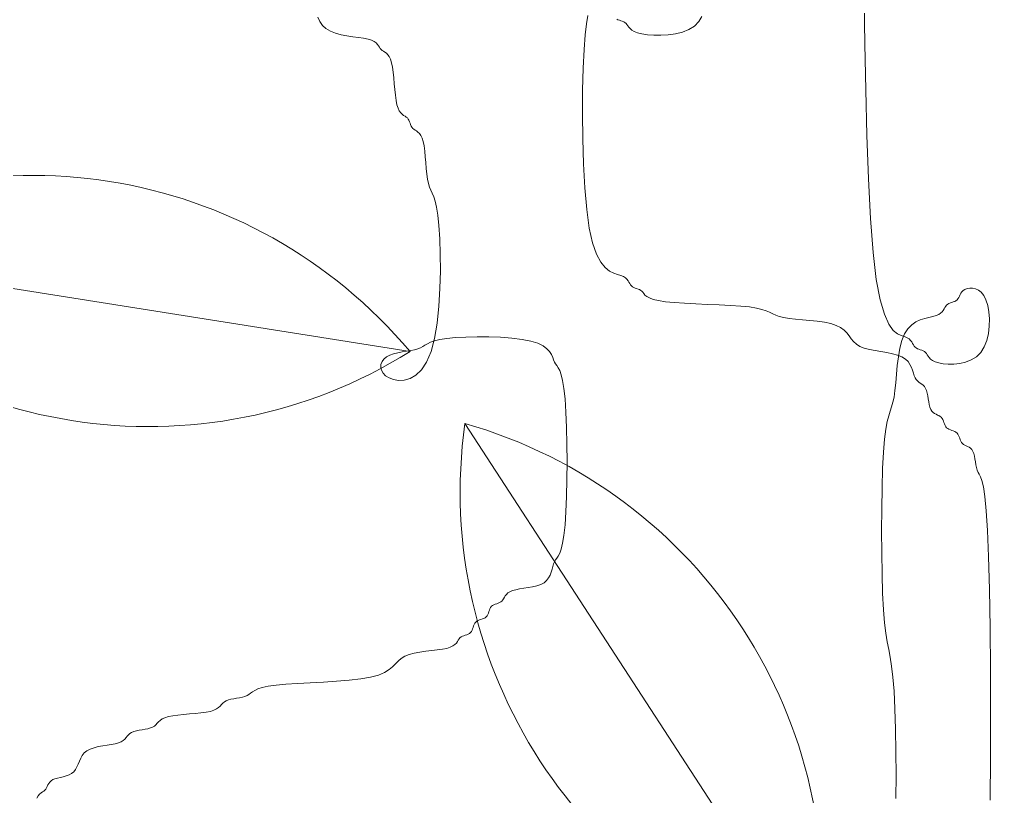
# Model space of a CAD drawing. Header units: millimetres. Extents: x 42 to 552, y 43 to 535.
# Drawn here: x 285.0393 to 285.1387, y 504.6078 to 504.6874 of the extents above; entities that cross this region are included whole.
import ezdxf

# ---------------------------------------------------------------- set-up
doc = ezdxf.new("R2010")
doc.units = ezdxf.units.MM
doc.header["$LTSCALE"] = 0.75
doc.header["$MEASUREMENT"] = 0
doc.layers.add('Gramado', color=9, linetype='Continuous', lineweight=0)

# ---------------------------------------------------------------- blocks, each defined once
blk = doc.blocks.new('arbusto8vista')
for p, q in [((-0.5300115191421355, 0.5233736915273255), (-0.5302994729433976, 0.5217091772967422)), ((-0.507308403812857, 0.5221461170733761), (-0.5066925874836841, 0.5231962856645964)), ((-0.5302994729433976, 0.5217091772967422), (-0.5305622045138705, 0.5194271656120435)), ((-0.5241056040182173, 0.5226817290056971), (-0.523842891574958, 0.522541011167462)), ((-0.523842891574958, 0.522541011167462), (-0.5235549587371509, 0.5224254958503991)), ((-0.5235549587371509, 0.5224254958503991), (-0.5232544157020413, 0.5223225811839001)), ((-0.5232544157020413, 0.5223225811839001), (-0.5229538726669318, 0.522219665297385)), ((-0.5229538726669318, 0.522219665297385), (-0.5226659398291247, 0.5221041463202596)), ((-0.5226659398291247, 0.5221041463202596), (-0.522403227385837, 0.5219634223819298)), ((-0.522403227385837, 0.5219634223819298), (-0.5221783455343996, 0.5217848916118157)), ((-0.5221783455343996, 0.5217848916118157), (-0.5219954975208907, 0.5215601528136631)), ((-0.5219954975208907, 0.5215601528136631), (-0.5218252587865209, 0.5212976074887337)), ((-0.5218252587865209, 0.5212976074887337), (-0.5216297978213902, 0.5210098578126008)), ((-0.5093134836326669, 0.520538308972931), (-0.5081890416296915, 0.5212471727593027)), ((-0.5081890416296915, 0.5212471727593027), (-0.507308403812857, 0.5221461170733761)), ((-0.2176822973605681, 0.5230345438158963), (-0.2172798134814968, 0.5221713087160538)), ((-0.2172798134814968, 0.5221713087160538), (-0.2167386155961708, 0.5213836854497629)), ((-0.2167386155961708, 0.5213836854497629), (-0.2160271772932845, 0.5207094799338279)), ((-0.5305622045138705, 0.5194271656120435), (-0.5307871027382305, 0.5164079373301007)), ((-0.5216297978213902, 0.5210098578126008), (-0.5213712831155419, 0.5207095059608804)), ((-0.5213712831155419, 0.5207095059608804), (-0.5210118831590762, 0.5204091541091458)), ((-0.5210118831590762, 0.5204091541091458), (-0.5205137664420079, 0.5201214044330271)), ((-0.5205137664420079, 0.5201214044330271), (-0.519839101454437, 0.5198588591080835)), ((-0.519839101454437, 0.5198588591080835), (-0.5189500566864069, 0.519634120309945)), ((-0.5189500566864069, 0.519634120309945), (-0.517825614683403, 0.5194608403446495)), ((-0.517825614683403, 0.5194608403446495), (-0.5165120142126227, 0.5193568720401345)), ((-0.5165120142126227, 0.5193568720401345), (-0.5150723080966202, 0.5193411183548022)), ((-0.5150723080966202, 0.5193411183548022), (-0.513569549158035, 0.5194324822470122)), ((-0.513569549158035, 0.5194324822470122), (-0.5120667902194498, 0.5196498666751808)), ((-0.5120667902194498, 0.5196498666751808), (-0.5106270841034757, 0.5200121745976958)), ((-0.5106270841034757, 0.5200121745976958), (-0.5093134836326669, 0.520538308972931)), ((-0.2160271772932845, 0.5207094799338279), (-0.2151276335146406, 0.5201759964245269)), ((-0.2151276335146406, 0.5201759964245269), (-0.2140767646143331, 0.5197685325361476)), ((-0.2140767646143331, 0.5197685325361476), (-0.2129250122996211, 0.5194618842225225)), ((-0.2129250122996211, 0.5194618842225225), (-0.2117228182776785, 0.5192308474374698)), ((-0.2117228182776785, 0.5192308474374698), (-0.2105206242557358, 0.5190502181347654)), ((-0.2105206242557358, 0.5190502181347654), (-0.2093688719409954, 0.5188947922682559)), ((-0.2093688719409954, 0.5188947922682559), (-0.2083180030406879, 0.5187393657917312)), ((-0.2083180030406879, 0.5187393657917312), (-0.2074184592620441, 0.5185587346590097)), ((-0.2074184592620441, 0.5185587346590097), (-0.2067070209591577, 0.5183339958608713)), ((-0.2067070209591577, 0.5183339958608713), (-0.2061658230738317, 0.5180714505359276)), ((-0.2061658230738317, 0.5180714505359276), (-0.2057633391947604, 0.517783700859809)), ((-0.2057633391947604, 0.517783700859809), (-0.2054680429106668, 0.5174833490080744)), ((-0.2054680429106668, 0.5174833490080744), (-0.2052484078102168, 0.517182997156354)), ((-0.2052484078102168, 0.517182997156354), (-0.2050729074821334, 0.5168952474802211)), ((-0.5307871027382305, 0.5164079373301007), (-0.5309615566540344, 0.5125874321541062)), ((-0.2050729074821334, 0.5168952474802211), (-0.2049100155151109, 0.5166327021552917)), ((-0.2049100155151109, 0.5166327021552917), (-0.2047282054978439, 0.516407963357139)), ((-0.2047282054978439, 0.516407963357139), (-0.2045033072735123, 0.5162262820431209)), ((-0.2045033072735123, 0.5162262820431209), (-0.204240575703011, 0.5160635042975059)), ((-0.204240575703011, 0.5160635042975059), (-0.2039526219017489, 0.5158881249862901)), ((-0.2039526219017489, 0.5158881249862901), (-0.2036520569851064, 0.5156686389755123)), ((-0.2036520569851064, 0.5156686389755123), (-0.2033514920684638, 0.5153735411311544)), ((-0.2033514920684638, 0.5153735411311544), (-0.2030635382672017, 0.5149713263192552)), ((-0.2030635382672017, 0.5149713263192552), (-0.2028008066967004, 0.5144304894058251)), ((-0.2028008066967004, 0.5144304894058251), (-0.2025759084723688, 0.5137195252568603)), ((-0.2025759084723688, 0.5137195252568603), (-0.2023972510809529, 0.5128205809427726)), ((-0.5309615566540344, 0.5125874321541062), (-0.5310729559110712, 0.5081242251728213)), ((-0.2023972510809529, 0.5128205809427726), (-0.2022564274947172, 0.5117704123515523)), ((-0.2022564274947172, 0.5117704123515523), (-0.2021408270573772, 0.5106194275755769)), ((-0.2021408270573772, 0.5106194275755769), (-0.2020378391125632, 0.5094180347072239)), ((-0.2020378391125632, 0.5094180347072239), (-0.2019348530039906, 0.5082166418388709)), ((-0.5310729559110712, 0.5081242251728213), (-0.5311086903119815, 0.5032325503213144)), ((-0.2019348530039906, 0.5082166418388709), (-0.2018192580752611, 0.5070656570628955)), ((-0.2018192580752611, 0.5070656570628955), (-0.2016784436701187, 0.5060154884716752)), ((-0.2016784436701187, 0.5060154884716752), (-0.2014997991321934, 0.5051165441575876)), ((-0.2014997991321934, 0.5051165441575876), (-0.201274917280756, 0.5044055800086227)), ((-0.201274917280756, 0.5044055800086227), (-0.2010122048374683, 0.5038647430951926)), ((-0.2010122048374683, 0.5038647430951926), (-0.2007242719996611, 0.5034625282832934)), ((-0.2007242719996611, 0.5034625282832934), (-0.2004237289645516, 0.5031674304389355)), ((-0.5311086903119815, 0.5032325503213144), (-0.5310561496595483, 0.498126641534725)), ((-0.2004237289645516, 0.5031674304389355), (-0.2001231859294705, 0.5029479444281577)), ((-0.2001231859294705, 0.5029479444281577), (-0.199835253091635, 0.5027725651169419)), ((-0.199835253091635, 0.5027725651169419), (-0.1995725406483757, 0.5026097873713269)), ((-0.1995725406483757, 0.5026097873713269), (-0.1993476587969383, 0.5024281060573088)), ((-0.1993476587969383, 0.5024281060573088), (-0.1991690143354958, 0.5022033672591562)), ((-0.1991690143354958, 0.5022033672591562), (-0.1990282004659036, 0.5019408219342267)), ((-0.1990282004659036, 0.5019408219342267), (-0.1989126069908878, 0.5016530722580939)), ((-0.1989126069908878, 0.5016530722580939), (-0.1988096237131174, 0.5013527204063735)), ((-0.1988096237131174, 0.5013527204063735), (-0.198706640435347, 0.5010523685546389)), ((-0.198706640435347, 0.5010523685546389), (-0.1985910469603027, 0.5007646188785202)), ((-0.1985910469603027, 0.5007646188785202), (-0.1984502330907105, 0.5005020735535766)), ((-0.1984502330907105, 0.5005020735535766), (-0.1982715886292965, 0.5002773347554381)), ((-0.1982715886292965, 0.5002773347554381), (-0.1980467067778591, 0.5000956534922523)), ((-0.1980467067778591, 0.5000956534922523), (-0.1977839943345998, 0.4999328761024628)), ((-0.1977839943345998, 0.4999328761024628), (-0.1974960614967642, 0.499757497757102)), ((-0.1974960614967642, 0.499757497757102), (-0.1971955184616832, 0.4995380136271876)), ((-0.1971955184616832, 0.4995380136271876), (-0.1968949754265736, 0.4992429188837093)), ((-0.5310561496595483, 0.498126641534725), (-0.5309027237564692, 0.4930207327481213)), ((-0.1968949754265736, 0.4992429188837093), (-0.1966070425887665, 0.4988407086977134)), ((-0.1966070425887665, 0.4988407086977134), (-0.1963443301454788, 0.4982998782402035)), ((-0.1963443301454788, 0.4982998782402035), (-0.1961194482940414, 0.4975889226821977)), ((-0.1961194482940414, 0.4975889226821977), (-0.1959408037561161, 0.4966899892466188)), ((-0.1959408037561161, 0.4966899892466188), (-0.1957999893509736, 0.49563983336391)), ((-0.1957999893509736, 0.49563983336391), (-0.1956843944222442, 0.4944888625164765)), ((-0.1956843944222442, 0.4944888625164765), (-0.1955814083136715, 0.4932874841866663)), ((-0.5309027237564692, 0.4930207327481213), (-0.5306358024054703, 0.4881290578966286)), ((-0.1955814083136715, 0.4932874841866663), (-0.1954784203688575, 0.4920861058568562)), ((-0.1954784203688575, 0.4920861058568562), (-0.1953628199315176, 0.4909351350094227)), ((-0.1953628199315176, 0.4909351350094227), (-0.1952219963452819, 0.4898849791267281)), ((-0.1952219963452819, 0.4898849791267281), (-0.1950433389538659, 0.488986045691135)), ((-0.5306358024054703, 0.4881290578966286), (-0.5302427754092776, 0.4836658509153295)), ((-0.1950433389538659, 0.488986045691135), (-0.1948184407295059, 0.488263538291335)), ((-0.1948184407295059, 0.488263538291335), (-0.1945557091590331, 0.4876418449412654)), ((-0.1945557091590331, 0.4876418449412654), (-0.194267755357771, 0.4870201497611646)), ((-0.194267755357771, 0.4870201497611646), (-0.1939671904411284, 0.486297636871285)), ((-0.1939671904411284, 0.486297636871285), (-0.1936666255244859, 0.4853734903918649)), ((-0.1936666255244859, 0.4853734903918649), (-0.1933786717232238, 0.484146894443171)), ((-0.5302427754092776, 0.4836658509153295), (-0.5297110325705887, 0.4798453457393492)), ((-0.1933786717232238, 0.484146894443171), (-0.1931159401527225, 0.4825170331454416)), ((-0.1931159401527225, 0.4825170331454416), (-0.1928910419283625, 0.4803830906189148)), ((-0.5297110325705887, 0.4798453457393492), (-0.5290363706433823, 0.4768271676386888)), ((-0.1928910419283625, 0.4803830906189148), (-0.1927176389388308, 0.4776862576766661)), ((-0.1927176389388308, 0.4776862576766661), (-0.1926135961657849, 0.4745357519030051)), ((-0.5290363706433823, 0.4768271676386888), (-0.528248214186334, 0.4745525072230947)), ((-0.528248214186334, 0.4745525072230947), (-0.5273843947094292, 0.4729079464372177)), ((-0.1988096237131174, 0.4545740692399534), (-0.3297209789950557, 0.4753225673448611)), ((-0.1926135961657849, 0.4745357519030051), (-0.1925978293642174, 0.4710827975750789)), ((-0.5273843947094292, 0.4729079464372177), (-0.5264827437225961, 0.4717800672256942)), ((-0.5264827437225961, 0.4717800672256942), (-0.5255810927357629, 0.4710554515331751)), ((-0.5255810927357629, 0.4710554515331751), (-0.5247172732588581, 0.4706206813043252)), ((-0.5247172732588581, 0.4706206813043252), (-0.5239291168018099, 0.4703623384837812)), ((-0.5239291168018099, 0.4703623384837812), (-0.5232544548746034, 0.4701670050161937)), ((-0.5232544548746034, 0.4701670050161937), (-0.5227206101833701, 0.4699422662180552)), ((-0.5227206101833701, 0.4699422662180552), (-0.5223128702192241, 0.4696797208931116)), ((-0.5223128702192241, 0.4696797208931116), (-0.522006013669511, 0.4693919712169929)), ((-0.1925978293642174, 0.4710827975750789), (-0.1926892542890926, 0.4674786189700058)), ((-0.522006013669511, 0.4693919712169929), (-0.5217748192215481, 0.4690916193652583)), ((-0.5217748192215481, 0.4690916193652583), (-0.5215940655627094, 0.4687912675135379)), ((-0.5215940655627094, 0.4687912675135379), (-0.521438531380312, 0.4685035178374051)), ((-0.521438531380312, 0.4685035178374051), (-0.5212829953617018, 0.4682409725124757)), ((-0.5212829953617018, 0.4682409725124757), (-0.5211022361942241, 0.468016233714323)), ((-0.5211022361942241, 0.468016233714323), (-0.5208773379698926, 0.4678377029442089)), ((-0.5208773379698926, 0.4678377029442089), (-0.5206146063993913, 0.4676969790058791)), ((-0.5206146063993913, 0.4676969790058791), (-0.5203266525981292, 0.4675814600287538)), ((-0.5203266525981292, 0.4675814600287538), (-0.5200260876814866, 0.4674785441422387)), ((-0.5200260876814866, 0.4674785441422387), (-0.5197255227648441, 0.4673756294757396)), ((-0.1926892542890926, 0.4674786189700058), (-0.1929067866953744, 0.4638744403649468)), ((-0.5197255227648441, 0.4673756294757396), (-0.519437568963582, 0.4672601141586767)), ((-0.519437568963582, 0.4672601141586767), (-0.5191748373930807, 0.4671193963204416)), ((-0.5191748373930807, 0.4671193963204416), (-0.5189499391687491, 0.4669408740904402)), ((-0.5189499391687491, 0.4669408740904402), (-0.5187639255993872, 0.4667161461707963)), ((-0.5187639255993872, 0.4667161461707963), (-0.5185716087675871, 0.4664536135543784)), ((-0.5185716087675871, 0.4664536135543784), (-0.5183162409494173, 0.4661658778067874)), ((-0.5183162409494173, 0.4661658778067874), (-0.5179410744208894, 0.4658655404936098)), ((-0.5179410744208894, 0.4658655404936098), (-0.517389361458072, 0.4655652031804323)), ((-0.517389361458072, 0.4655652031804323), (-0.5166043543369767, 0.4652774674328413)), ((-0.5166043543369767, 0.4652774674328413), (-0.515529305333672, 0.4650149348164234)), ((-0.515529305333672, 0.4650149348164234), (-0.514107466724198, 0.4647902068967795)), ((-0.514107466724198, 0.4647902068967795), (-0.5123083627939593, 0.464611684666778)), ((-0.5123083627939593, 0.464611684666778), (-0.5102066058661308, 0.4644709668285429)), ((-0.5102066058661308, 0.4644709668285429), (-0.5079030802732518, 0.4643554515114658)), ((-0.5079030802732518, 0.4643554515114658), (-0.505498670347805, 0.464252536844981)), ((-0.505498670347805, 0.464252536844981), (-0.5030942604223867, 0.4641496209584659)), ((-0.5030942604223867, 0.4641496209584659), (-0.5007907348294793, 0.4640341019813405)), ((-0.5007907348294793, 0.4640341019813405), (-0.4986889779016792, 0.4638933780430108)), ((-0.4986889779016792, 0.4638933780430108), (-0.4968898739714405, 0.4637148472728967)), ((-0.4968898739714405, 0.4637148472728967), (-0.4954638318863545, 0.463490108474744)), ((-0.4954638318863545, 0.463490108474744), (-0.4943593585538508, 0.4632275631498146)), ((-0.1929067866953744, 0.4638744403649468), (-0.1932693423380272, 0.4604214860370206)), ((-0.4943593585538508, 0.4632275631498146), (-0.4934944853963259, 0.4629398134736817)), ((-0.4934944853963259, 0.4629398134736817), (-0.4927872438362613, 0.4626394616219613)), ((-0.4927872438362613, 0.4626394616219613), (-0.4921556652960817, 0.4623391097702267)), ((-0.4921556652960817, 0.4623391097702267), (-0.4915177811981835, 0.4620513600941081)), ((-0.4915177811981835, 0.4620513600941081), (-0.4907916229650482, 0.4617888147691644)), ((-0.4907916229650482, 0.4617888147691644), (-0.4898952220190722, 0.461564075971026)), ((-0.4898952220190722, 0.461564075971026), (-0.4887707800160968, 0.4613844949687689)), ((-0.4887707800160968, 0.4613844949687689), (-0.487457179545288, 0.461236419405509)), ((-0.487457179545288, 0.461236419405509), (-0.4860174734293139, 0.4611009460178366)), ((-0.4860174734293139, 0.4611009460178366), (-0.4845147144907287, 0.4609591715423704)), ((-0.4845147144907287, 0.4609591715423704), (-0.4830119555521151, 0.460792192715715)), ((-0.4830119555521151, 0.460792192715715), (-0.481572249436141, 0.4605811062744749)), ((-0.481572249436141, 0.4605811062744749), (-0.4802586489653322, 0.4603070089552403)), ((-0.4802586489653322, 0.4603070089552403), (-0.4791342069623568, 0.4599509974946301)), ((-0.4791342069623568, 0.4599509974946301), (-0.4782420094919928, 0.459501519898339)), ((-0.4782420094919928, 0.459501519898339), (-0.4775452755880565, 0.4589764292484659)), ((-0.1932693423380272, 0.4604214860370206), (-0.1937958369720434, 0.4572709802633597)), ((-0.4775452755880565, 0.4589764292484659), (-0.4769872575265879, 0.4584009298962144)), ((-0.4769872575265879, 0.4584009298962144), (-0.4765112075836271, 0.4578002261927594)), ((-0.4765112075836271, 0.4578002261927594), (-0.4760603780352426, 0.4571995224893044)), ((-0.1894778555463574, 0.4574379136951734), (-0.1873760794913153, 0.4575565845378833)), ((-0.1873760794913153, 0.4575565845378833), (-0.1850725329349814, 0.4576122451126281)), ((-0.1850725329349814, 0.4576122451126281), (-0.1826681011280016, 0.4575985946365932)), ((-0.1826681011280016, 0.4575985946365932), (-0.1802636693210218, 0.4575093323269925)), ((-0.1802636693210218, 0.4575093323269925), (-0.1779601227646879, 0.4573381574010398)), ((-0.4760603780352426, 0.4571995224893044), (-0.4755780211574461, 0.4566240231370529)), ((-0.4755780211574461, 0.4566240231370529), (-0.4750073892262776, 0.4560989324871798)), ((-0.4750073892262776, 0.4560989324871798), (-0.4742917345177773, 0.4556494548908887)), ((-0.4742917345177773, 0.4556494548908887), (-0.4733921743662393, 0.4552923932998141)), ((-0.196654356765066, 0.4553365008635666), (-0.1961951235553556, 0.455599046188496)), ((-0.1961951235553556, 0.455599046188496), (-0.1957484996248127, 0.4558867958646289)), ((-0.1957484996248127, 0.4558867958646289), (-0.1952451265931359, 0.4561871477163493)), ((-0.1952451265931359, 0.4561871477163493), (-0.1946156460800808, 0.4564874995680839)), ((-0.1946156460800808, 0.4564874995680839), (-0.1937906997052892, 0.4567752492442025)), ((-0.1937958369720434, 0.4572709802633597), (-0.1945051863523872, 0.4545741473211109)), ((-0.1937906997052892, 0.4567752492442025), (-0.1927009290885451, 0.4570377945691462)), ((-0.1927009290885451, 0.4570377945691462), (-0.1912769758494903, 0.4572625333672846)), ((-0.1912769758494903, 0.4572625333672846), (-0.1894778555463574, 0.4574379136951734)), ((-0.1779601227646879, 0.4573381574010398), (-0.1758583467096457, 0.4570787690759204)), ((-0.1758583467096457, 0.4570787690759204), (-0.1740592264065128, 0.4567248665688766)), ((-0.1740592264065128, 0.4567248665688766), (-0.1726373749435481, 0.45627539985108)), ((-0.1726373749435481, 0.45627539985108), (-0.1715623167591502, 0.4557503219097327)), ((-0.1715623167591502, 0.4557503219097327), (-0.1707773041294445, 0.4551748364860089)), ((-0.4733921743662393, 0.4552923932998141), (-0.4723412863386898, 0.4550109450673148)), ((-0.4723412863386898, 0.4550109450673148), (-0.4711895130605512, 0.4547799061472233)), ((-0.4711895130605512, 0.4547799061472233), (-0.4699872971570471, 0.4545740724933296)), ((-0.4699872971570471, 0.4545740724933296), (-0.4687850812535714, 0.4543682400594662)), ((-0.4687850812535714, 0.4543682400594662), (-0.4676333079754045, 0.454137204799423)), ((-0.4676333079754045, 0.454137204799423), (-0.466582419947855, 0.4538557626670183)), ((-0.466582419947855, 0.4538557626670183), (-0.465682859796317, 0.4534987096160705)), ((-0.2036521353302305, 0.4534987096160705), (-0.2029774734029957, 0.4538547124857217)), ((-0.2029774734029957, 0.4538547124857217), (-0.2021893169459759, 0.4541288033490218)), ((-0.2021893169459759, 0.4541288033490218), (-0.201325497469071, 0.454339885164373)), ((-0.201325497469071, 0.454339885164373), (-0.2004238464822379, 0.4545068608901488)), ((-0.2004238464822379, 0.4545068608901488), (-0.1995221954953763, 0.4546486334847515)), ((-0.1995221954953763, 0.4546486334847515), (-0.1986583760184715, 0.4547841059065689)), ((-0.1986583760184715, 0.4547841059065689), (-0.1978702195614517, 0.4549321811140032)), ((-0.1978702195614517, 0.4549321811140032), (-0.1971955576342452, 0.4551117620654281)), ((-0.1971955576342452, 0.4551117620654281), (-0.196654356765066, 0.4553365008635666)), ((-0.1945051863523872, 0.4545741473211109), (-0.1954047465039253, 0.4524465057298812)), ((-0.1707773041294445, 0.4551748364860089), (-0.1702255893303857, 0.4545741473211109)), ((-0.1702255893303857, 0.4545741473211109), (-0.1698504246380992, 0.4539734581561987)), ((-0.1698504246380992, 0.4539734581561987), (-0.1695950623285682, 0.4533979727324891)), ((-0.465682859796317, 0.4534987096160705), (-0.4649714086399399, 0.453049242898274)), ((-0.4649714086399399, 0.453049242898274), (-0.4644302015735207, 0.4525241649569267)), ((-0.4644302015735207, 0.4525241649569267), (-0.4640277121858389, 0.4519486795332028)), ((-0.4640277121858389, 0.4519486795332028), (-0.4637324140655039, 0.4513479903683049)), ((-0.2047954843661728, 0.4513479903683049), (-0.2047587056187297, 0.4519486795332028)), ((-0.2047587056187297, 0.4519486795332028), (-0.2045516841584742, 0.4525241649569267)), ((-0.2045516841584742, 0.4525241649569267), (-0.2041807255430683, 0.453049242898274)), ((-0.2041807255430683, 0.453049242898274), (-0.2036521353302305, 0.4534987096160705)), ((-0.1954047465039253, 0.4524465057298812), (-0.1964556345314463, 0.4508607509792171)), ((-0.1695950623285682, 0.4533979727324891), (-0.1694027546778329, 0.4528728947911276)), ((-0.1694027546778329, 0.4528728947911276), (-0.1692167539619618, 0.4524234280733452)), ((-0.1692167539619618, 0.4524234280733452), (-0.1689918721105244, 0.4520558733618856)), ((-0.1689918721105244, 0.4520558733618856), (-0.1687291596672651, 0.4517009196060258)), ((-0.1687291596672651, 0.4517009196060258), (-0.1684412268294295, 0.4512703527965698)), ((-0.4637324140655039, 0.4513479903683049), (-0.4635127808012669, 0.4507473012033927)), ((-0.4635127808012669, 0.4507473012033927), (-0.4633372859818223, 0.450171815779683)), ((-0.4633372859818223, 0.450171815779683), (-0.4631744031958931, 0.4496467378383358)), ((-0.4631744031958931, 0.4496467378383358), (-0.4629926060321168, 0.4491972711205392)), ((-0.2046557148431134, 0.4507473012033927), (-0.2047954843661728, 0.4513479903683049)), ((-0.2043330914918329, 0.450171815779683), (-0.2046557148431134, 0.4507473012033927)), ((-0.203821308754641, 0.4496467378383358), (-0.2043330914918329, 0.450171815779683)), ((-0.2031140610738476, 0.4491972711205392), (-0.203821308754641, 0.4496467378383358)), ((-0.1976074078096133, 0.4497538728011534), (-0.1988096237131174, 0.4490628609276968)), ((-0.1964556345314463, 0.4508607509792171), (-0.1976074078096133, 0.4497538728011534)), ((-0.1684412268294295, 0.4512703527965698), (-0.1681406837943484, 0.4506759589243785)), ((-0.1681406837943484, 0.4506759589243785), (-0.1678401407592389, 0.4498295239802985)), ((-0.1678401407592389, 0.4498295239802985), (-0.1675522079214318, 0.4486428339551338)), ((-0.4629926060321168, 0.4491972711205392), (-0.4627677241806794, 0.4488402181204236)), ((-0.4627677241806794, 0.4488402181204236), (-0.4625050117374201, 0.4485587763438588)), ((-0.4625050117374201, 0.4485587763438588), (-0.4622170788995845, 0.4483277420496563)), ((-0.4622170788995845, 0.4483277420496563), (-0.4619165358645034, 0.4481219114966564)), ((-0.4619165358645034, 0.4481219114966564), (-0.4616159928293939, 0.4479160809436422)), ((-0.4616159928293939, 0.4479160809436422), (-0.4613280599915868, 0.447685046649454)), ((-0.4613280599915868, 0.447685046649454), (-0.4610653475482991, 0.4474036048728891)), ((-0.2022145009223095, 0.4488549204552754), (-0.2031140610738476, 0.4491972711205392)), ((-0.20116361289476, 0.4486763950227299), (-0.2022145009223095, 0.4488549204552754)), ((-0.2000118396165931, 0.448724705090882), (-0.20116361289476, 0.4486763950227299)), ((-0.1988096237131174, 0.4490628609276968), (-0.2000118396165931, 0.448724705090882)), ((-0.1675522079214318, 0.4486428339551338), (-0.1672894954781441, 0.4470276748397595)), ((-0.4610653475482991, 0.4474036048728891), (-0.4608404656968617, 0.4470465518727735)), ((-0.4608404656968617, 0.4470465518727735), (-0.4606618212354476, 0.446597085154977)), ((-0.4606618212354476, 0.446597085154977), (-0.4605210073658554, 0.4460720072136297)), ((-0.4605210073658554, 0.4460720072136297), (-0.4604054138908111, 0.4454965217899058)), ((-0.1672894954781441, 0.4470276748397595), (-0.1670646136267067, 0.4448958326250079)), ((-0.4604054138908111, 0.4454965217899058), (-0.4603024306130408, 0.4448958326250079)), ((-0.4603024306130408, 0.4448958326250079), (-0.4601994473352988, 0.4442951434600957)), ((-0.4601994473352988, 0.4442951434600957), (-0.4600838538602545, 0.4437196580363718)), ((-0.4600838538602545, 0.4437196580363718), (-0.4599430399906623, 0.4431945800950245)), ((-0.1670646136267067, 0.4448958326250079), (-0.166888070864843, 0.4421989996827449)), ((-0.4599430399906623, 0.4431945800950245), (-0.4597643955292483, 0.442745113377228)), ((-0.4597643955292483, 0.442745113377228), (-0.4595395136778109, 0.4423891105075768)), ((-0.4595395136778109, 0.4423891105075768), (-0.4592768012345232, 0.4421150196442767)), ((-0.4592768012345232, 0.4421150196442767), (-0.458988868396716, 0.4419039378289256)), ((-0.458988868396716, 0.4419039378289256), (-0.4586883253616065, 0.4417369621031497)), ((-0.4586883253616065, 0.4417369621031497), (-0.4583877823265254, 0.441595189508547)), ((-0.4583877823265254, 0.441595189508547), (-0.4580998494886899, 0.4414597170867296)), ((-0.166888070864843, 0.4421989996827449), (-0.1667619688920752, 0.4390484939090982)), ((-0.482900609239266, 0.3287556658660122), (-0.5551789269381686, 0.4398597967792313)), ((-0.4580998494886899, 0.4414597170867296), (-0.4578371370454306, 0.4413116418793095)), ((-0.4578371370454306, 0.4413116418793095), (-0.4576122551939932, 0.4411320609278846)), ((-0.4576122551939932, 0.4411320609278846), (-0.4574336106560679, 0.4409073221297461)), ((-0.4574336106560679, 0.4409073221297461), (-0.457292796250897, 0.4406447768048025)), ((-0.457292796250897, 0.4406447768048025), (-0.457177201322196, 0.4403570271286696)), ((-0.457177201322196, 0.4403570271286696), (-0.4570742152135949, 0.4400566752769492)), ((-0.4570742152135949, 0.4400566752769492), (-0.4569712272688093, 0.4397563234252289)), ((-0.4569712272688093, 0.4397563234252289), (-0.456855626831441, 0.439468573749096)), ((-0.456855626831441, 0.439468573749096), (-0.4567148032452337, 0.4392060284241666)), ((-0.4567148032452337, 0.4392060284241666), (-0.4565361458537893, 0.4389812896260139)), ((-0.4565361458537893, 0.4389812896260139), (-0.4563112476294577, 0.4388027588050676)), ((-0.4563112476294577, 0.4388027588050676), (-0.4560485160589565, 0.438662034510898)), ((-0.4560485160589565, 0.438662034510898), (-0.4557605622576943, 0.4385465145679177)), ((-0.4557605622576943, 0.4385465145679177), (-0.4554599973410518, 0.4384435968005533)), ((-0.4554599973410518, 0.4384435968005533), (-0.4551594324244093, 0.4383406790331748)), ((-0.4551594324244093, 0.4383406790331748), (-0.4548714786231471, 0.4382251590902086)), ((-0.4548714786231471, 0.4382251590902086), (-0.4546087470526459, 0.4380844347960391)), ((-0.4546087470526459, 0.4380844347960391), (-0.4543838488283143, 0.4379059039750786)), ((-0.4543838488283143, 0.4379059039750786), (-0.4542051914368983, 0.4376811651769401)), ((-0.4542051914368983, 0.4376811651769401), (-0.4540643678506626, 0.4374186198519965)), ((-0.1667619688920752, 0.4390484939090982), (-0.1666863077084031, 0.4355955395811577)), ((-0.4540643678506626, 0.4374186198519965), (-0.4539487674133227, 0.4371308701758778)), ((-0.4539487674133227, 0.4371308701758778), (-0.4538457794685087, 0.4368305183241432)), ((-0.4538457794685087, 0.4368305183241432), (-0.4537427933599361, 0.4365301664724228)), ((-0.4537427933599361, 0.4365301664724228), (-0.4536271984312066, 0.4362424167962899)), ((-0.4536271984312066, 0.4362424167962899), (-0.4534863840260641, 0.4359798714713605)), ((-0.4534863840260641, 0.4359798714713605), (-0.4533077394881388, 0.4357551326732221)), ((-0.4533077394881388, 0.4357551326732221), (-0.4530828576367014, 0.4355755517217972)), ((-0.4530828576367014, 0.4355755517217972), (-0.4528201451934137, 0.4354274765143629)), ((-0.4528201451934137, 0.4354274765143629), (-0.4525322123556066, 0.4352920040925454)), ((-0.4525322123556066, 0.4352920040925454), (-0.4522316693204971, 0.4351502314979427)), ((-0.4522316693204971, 0.4351502314979427), (-0.4519311262853876, 0.4349832557721669)), ((-0.4519311262853876, 0.4349832557721669), (-0.4516431934475804, 0.4347721739568158)), ((-0.4516431934475804, 0.4347721739568158), (-0.4513804810043212, 0.4344980830935157)), ((-0.4513804810043212, 0.4344980830935157), (-0.4511555991528837, 0.4341420802238645)), ((-0.4511555991528837, 0.4341420802238645), (-0.45097695461493, 0.4336926135060679)), ((-0.45097695461493, 0.4336926135060679), (-0.4508361402097876, 0.4331675355647207)), ((-0.1666863077084031, 0.4355955395811577), (-0.1666610873138552, 0.4319913609760988)), ((-0.4508361402097876, 0.4331675355647207), (-0.4507205452810865, 0.4325920501409968)), ((-0.4507205452810865, 0.4325920501409968), (-0.4506175591724855, 0.4319913609760988)), ((-0.4506175591724855, 0.4319913609760988), (-0.4505145712276999, 0.4313906718111866)), ((-0.1666610873138552, 0.4319913609760988), (-0.1666863077084031, 0.4283871823710399)), ((-0.4505145712276999, 0.4313906718111866), (-0.4503989707903315, 0.430815186387477)), ((-0.4503989707903315, 0.430815186387477), (-0.4502581472041243, 0.4302901084461297)), ((-0.4502581472041243, 0.4302901084461297), (-0.4500794898126799, 0.4298406417283331)), ((-0.4500794898126799, 0.4298406417283331), (-0.4498545915883483, 0.4294541840076533)), ((-0.4498545915883483, 0.4294541840076533), (-0.449591860017847, 0.4289669091872099)), ((-0.449591860017847, 0.4289669091872099), (-0.4493039062165849, 0.428177185202486)), ((-0.4493039062165849, 0.428177185202486), (-0.4490033412999423, 0.4268833799889791)), ((-0.1666863077084031, 0.4283871823710399), (-0.1667619688920752, 0.4249342280430994)), ((-0.4490033412999423, 0.4268833799889791), (-0.4487027763832998, 0.4248838614821722)), ((-0.4487027763832998, 0.4248838614821722), (-0.4484148225820377, 0.4219769976175485)), ((-0.1667619688920752, 0.4249342280430994), (-0.166888070864843, 0.4217837222694385)), ((-0.4484148225820377, 0.4219769976175485), (-0.4481520910115364, 0.4179611563306054)), ((-0.166888070864843, 0.4217837222694385), (-0.1670646136267067, 0.4190868893271897)), ((-0.4481520910115364, 0.4179611563306054), (-0.4479271927872048, 0.4126347055568402)), ((-0.1670646136267067, 0.4190868893271897), (-0.1672894954781441, 0.4169550471124381)), ((-0.1672894954781441, 0.4169550471124381), (-0.1675522079214318, 0.4153398879970638)), ((-0.1678401407592389, 0.4141531979718991), (-0.1681406837943484, 0.4133067630278049)), ((-0.1675522079214318, 0.4153398879970638), (-0.1678401407592389, 0.4141531979718991)), ((-0.4479271927872048, 0.4126347055568402), (-0.4477506371718221, 0.4058926286404585)), ((-0.1689918721105244, 0.4119268485902978), (-0.1692167539619618, 0.4115592938788524)), ((-0.1687291596672651, 0.4122818023461718), (-0.1689918721105244, 0.4119268485902978)), ((-0.1684412268294295, 0.4127123691556278), (-0.1687291596672651, 0.4122818023461718)), ((-0.1681406837943484, 0.4133067630278049), (-0.1684412268294295, 0.4127123691556278)), ((-0.1697085557872526, 0.4100092637959989), (-0.1698893076098784, 0.4094085746310867)), ((-0.1695530271134942, 0.4105847492197086), (-0.1697085557872526, 0.4100092637959989)), ((-0.1693975002759487, 0.4111098271610558), (-0.1695530271134942, 0.4105847492197086)), ((-0.1692167539619618, 0.4115592938788524), (-0.1693975002759487, 0.4111098271610558)), ((-0.1704273659524063, 0.4082324000424649), (-0.1708351150976171, 0.4077073221011176)), ((-0.1701205038940259, 0.4088078854661887), (-0.1704273659524063, 0.4082324000424649)), ((-0.1698893076098784, 0.4094085746310867), (-0.1701205038940259, 0.4088078854661887)), ((-0.4477506371718221, 0.4058926286404585), (-0.4476245260179894, 0.398016370560569)), ((-0.1771510287284457, 0.4058243838853883), (-0.1778257070285747, 0.4056448029339776)), ((-0.1763628531441839, 0.4059724590928226), (-0.1771510287284457, 0.4058243838853883)), ((-0.1754990127038525, 0.4061079315146401), (-0.1763628531441839, 0.4059724590928226)), ((-0.1745973398354579, 0.4062497041092428), (-0.1754990127038525, 0.4061079315146401)), ((-0.1736956669670633, 0.4064166798350186), (-0.1745973398354579, 0.4062497041092428)), ((-0.1728318265267319, 0.4066277616503697), (-0.1736956669670633, 0.4064166798350186)), ((-0.1720436509424701, 0.4069018525136698), (-0.1728318265267319, 0.4066277616503697)), ((-0.1713689726423411, 0.407257855383321), (-0.1720436509424701, 0.4069018525136698)), ((-0.1708351150976171, 0.4077073221011176), (-0.1713689726423411, 0.407257855383321)), ((-0.1796416525574216, 0.403981315755189), (-0.1797971793949671, 0.4037187704302454)), ((-0.1794861238836631, 0.4042690654313077), (-0.1796416525574216, 0.403981315755189)), ((-0.1793053720610374, 0.4045694172830423), (-0.1794861238836631, 0.4042690654313077)), ((-0.1790741757768615, 0.4048697691347627), (-0.1793053720610374, 0.4045694172830423)), ((-0.1787673137185095, 0.4051575188108956), (-0.1790741757768615, 0.4048697691347627)), ((-0.1783595645732987, 0.405420064135825), (-0.1787673137185095, 0.4051575188108956)), ((-0.1778257070285747, 0.4056448029339776), (-0.1783595645732987, 0.405420064135825)), ((-0.1824495243752153, 0.4019313618580895), (-0.1825651178502596, 0.4016436121819567)), ((-0.1823087105056231, 0.4021939071830332), (-0.1824495243752153, 0.4019313618580895)), ((-0.1821300660441807, 0.4024186459811716), (-0.1823087105056231, 0.4021939071830332)), ((-0.1819051841927433, 0.4025971768021321), (-0.1821300660441807, 0.4024186459811716)), ((-0.181642471749484, 0.4027379010962875), (-0.1819051841927433, 0.4025971768021321)), ((-0.1813545389116769, 0.4028534210392678), (-0.181642471749484, 0.4027379010962875)), ((-0.1810539958765673, 0.4029563388066322), (-0.1813545389116769, 0.4028534210392678)), ((-0.1807534528414578, 0.4030592565740108), (-0.1810539958765673, 0.4029563388066322)), ((-0.1804655200036507, 0.4031747765169769), (-0.1807534528414578, 0.4030592565740108)), ((-0.180202807560363, 0.4033155008111464), (-0.1804655200036507, 0.4031747765169769)), ((-0.179977925708954, 0.403494031632107), (-0.180202807560363, 0.4033155008111464)), ((-0.1797971793949671, 0.4037187704302454), (-0.179977925708954, 0.403494031632107)), ((-0.1839816633443547, 0.3998330996212047), (-0.1842822063794358, 0.3997301818538403)), ((-0.1836937305065192, 0.399948619564185), (-0.1839816633443547, 0.3998330996212047)), ((-0.1834310180632599, 0.4000893438583404), (-0.1836937305065192, 0.399948619564185)), ((-0.1832061362118225, 0.4002678746793009), (-0.1834310180632599, 0.4000893438583404)), ((-0.1830274917504084, 0.4004926134774536), (-0.1832061362118225, 0.4002678746793009)), ((-0.1828866778808163, 0.400755158802383), (-0.1830274917504084, 0.4004926134774536)), ((-0.1827710844057719, 0.4010429084785159), (-0.1828866778808163, 0.400755158802383)), ((-0.1826681011280016, 0.4013432603302363), (-0.1827710844057719, 0.4010429084785159)), ((-0.1825651178502596, 0.4016436121819567), (-0.1826681011280016, 0.4013432603302363)), ((-0.4476245260179894, 0.398016370560569), (-0.4475488593256784, 0.3893839917050173)), ((-0.1858963165274474, 0.3981171033774302), (-0.1859993044722614, 0.3978167515257098)), ((-0.1857933304188748, 0.3984174552291648), (-0.1858963165274474, 0.3981171033774302)), ((-0.1856777354901737, 0.3987052049052835), (-0.1857933304188748, 0.3984174552291648)), ((-0.1855369210850029, 0.3989677502302271), (-0.1856777354901737, 0.3987052049052835)), ((-0.1853582765470776, 0.3991924890283656), (-0.1855369210850029, 0.3989677502302271)), ((-0.1851333946956402, 0.3993710198493261), (-0.1853582765470776, 0.3991924890283656)), ((-0.1848706822523809, 0.3995117441434957), (-0.1851333946956402, 0.3993710198493261)), ((-0.1845827494145453, 0.3996272640864618), (-0.1848706822523809, 0.3995117441434957)), ((-0.1842822063794358, 0.3997301818538403), (-0.1845827494145453, 0.3996272640864618)), ((-0.1885866829127565, 0.395966358102612), (-0.1887684929299951, 0.3957416301829682)), ((-0.1883617846883965, 0.3961448803326135), (-0.1885866829127565, 0.395966358102612)), ((-0.1880990531179236, 0.3962855981708486), (-0.1883617846883965, 0.3961448803326135)), ((-0.1878110993166615, 0.3964011134879257), (-0.1880990531179236, 0.3962855981708486)), ((-0.187510534400019, 0.3965040281544105), (-0.1878110993166615, 0.3964011134879257)), ((-0.187209969483348, 0.3966069440409257), (-0.187510534400019, 0.3965040281544105)), ((-0.1869220156820859, 0.396722463018051), (-0.187209969483348, 0.3966069440409257)), ((-0.186659284111613, 0.3968631869563808), (-0.1869220156820859, 0.396722463018051)), ((-0.186434385887253, 0.3970417177265091), (-0.186659284111613, 0.3968631869563808)), ((-0.186255728495837, 0.3972664565246475), (-0.186434385887253, 0.3970417177265091)), ((-0.1861149049096014, 0.397529001849577), (-0.186255728495837, 0.3972664565246475)), ((-0.1859993044722614, 0.3978167515257098), (-0.1861149049096014, 0.397529001849577)), ((-0.1905654983740419, 0.3940404188285953), (-0.1912769366769282, 0.3938156909089514)), ((-0.1900243004887159, 0.3943029514450132), (-0.1905654983740419, 0.3940404188285953)), ((-0.1896218166096446, 0.3945906871926042), (-0.1900243004887159, 0.3943029514450132)), ((-0.189326520325551, 0.3948910245057817), (-0.1896218166096446, 0.3945906871926042)), ((-0.189106885225101, 0.3951913618189593), (-0.189326520325551, 0.3948910245057817)), ((-0.1889313848970176, 0.3954790975665503), (-0.189106885225101, 0.3951913618189593)), ((-0.1887684929299951, 0.3957416301829682), (-0.1889313848970176, 0.3954790975665503)), ((-0.1998856547081971, 0.3922026384595938), (-0.2006055000387903, 0.3917531608633169)), ((-0.1989861109295248, 0.3925586498693718), (-0.1998856547081971, 0.3922026384595938)), ((-0.1979352420292173, 0.3928327468327666), (-0.1989861109295248, 0.3925586498693718)), ((-0.1967834897145053, 0.393043832308166), (-0.1979352420292173, 0.3928327468327666)), ((-0.1955812956925627, 0.3932108092539721), (-0.1967834897145053, 0.393043832308166)), ((-0.19437910167062, 0.3933525806285587), (-0.1955812956925627, 0.3932108092539721)), ((-0.1932273493558796, 0.3934880493903137), (-0.19437910167062, 0.3933525806285587)), ((-0.1921764804556005, 0.3936361184976533), (-0.1932273493558796, 0.3934880493903137)), ((-0.1912769366769282, 0.3938156909089514), (-0.1921764804556005, 0.3936361184976533)), ((-0.2023741208330989, 0.3900518671577373), (-0.2031065846239244, 0.3894511634542823)), ((-0.2017677645236802, 0.3906525708611781), (-0.2023741208330989, 0.3900518671577373)), ((-0.2012055471180929, 0.3912280702134439), (-0.2017677645236802, 0.3906525708611781)), ((-0.2006055000387903, 0.3917531608633169), (-0.2012055471180929, 0.3912280702134439)), ((-0.4475488593256784, 0.3893839917050173), (-0.4475236370949176, 0.3803735524616343)), ((-0.2068803066605653, 0.3879010958558666), (-0.2089043088151072, 0.3875450844460886)), ((-0.2052777089600966, 0.3883505734521577), (-0.2068803066605653, 0.3879010958558666)), ((-0.2040471244737319, 0.3888756641020308), (-0.2052777089600966, 0.3883505734521577)), ((-0.2031065846239244, 0.3894511634542823), (-0.2040471244737319, 0.3888756641020308)), ((-0.2278506924396879, 0.3860633154868651), (-0.2290665650292283, 0.3858007828704473)), ((-0.2262501964387695, 0.386288043406509), (-0.2278506924396879, 0.3860633154868651)), ((-0.2242261942841992, 0.3864676158178071), (-0.2262501964387695, 0.386288043406509)), ((-0.2218617057858978, 0.3866156849251468), (-0.2242261942841992, 0.3864676158178071)), ((-0.2192702263917283, 0.3867511536869159), (-0.2218617057858978, 0.3866156849251468)), ((-0.2165652515496674, 0.3868929250614883), (-0.2192702263917283, 0.3867511536869159)), ((-0.2138602767075781, 0.3870599020072945), (-0.2165652515496674, 0.3868929250614883)), ((-0.2112687973134371, 0.3872709874826938), (-0.2138602767075781, 0.3870599020072945)), ((-0.2089043088151072, 0.3875450844460886), (-0.2112687973134371, 0.3872709874826938)), ((-0.2326185582992935, 0.3839588539828469), (-0.233144002313054, 0.3838181361446118)), ((-0.2321687782235244, 0.3841373762128484), (-0.2326185582992935, 0.3839588539828469)), ((-0.2318041201162089, 0.3843621041324923), (-0.2321687782235244, 0.3841373762128484)), ((-0.2314709888792663, 0.3846246367489101), (-0.2318041201162089, 0.3843621041324923)), ((-0.2311000261323954, 0.3849123724965011), (-0.2314709888792663, 0.3846246367489101)), ((-0.2306218734952949, 0.3852127098096787), (-0.2311000261323954, 0.3849123724965011)), ((-0.2299671725876635, 0.3855130471228563), (-0.2306218734952949, 0.3852127098096787)), ((-0.2290665650292283, 0.3858007828704473), (-0.2299671725876635, 0.3855130471228563)), ((-0.2376838385919768, 0.3819866309380302), (-0.2380180209847254, 0.3816862790863098)), ((-0.2374000988245371, 0.3822869827897506), (-0.2376838385919768, 0.3819866309380302)), ((-0.2371289697134387, 0.3825747324658835), (-0.2374000988245371, 0.3822869827897506)), ((-0.2368326192896575, 0.3828372777908129), (-0.2371289697134387, 0.3825747324658835)), ((-0.2364732155842546, 0.3830620165889655), (-0.2368326192896575, 0.3828372777908129)), ((-0.2360234355084856, 0.3832405473590796), (-0.2364732155842546, 0.3830620165889655)), ((-0.2354979914947251, 0.3833812712974094), (-0.2360234355084856, 0.3832405473590796)), ((-0.2349221048556274, 0.3834967902745348), (-0.2354979914947251, 0.3833812712974094)), ((-0.2343209969038753, 0.3835997061610499), (-0.2349221048556274, 0.3834967902745348)), ((-0.2337198889521517, 0.3837026208275489), (-0.2343209969038753, 0.3835997061610499)), ((-0.233144002313054, 0.3838181361446118), (-0.2337198889521517, 0.3837026208275489)), ((-0.4475236370949176, 0.3803735524616343), (-0.4475488593256784, 0.3713631132182371)), ((-0.2474108581747316, 0.38001439045712), (-0.2483104183262981, 0.3798358596361595)), ((-0.2463599701472106, 0.3801551147512896), (-0.2474108581747316, 0.38001439045712)), ((-0.2452081968690436, 0.3802706346942557), (-0.2463599701472106, 0.3801551147512896)), ((-0.2440059809655395, 0.3803735524616343), (-0.2452081968690436, 0.3802706346942557)), ((-0.2428037650620638, 0.3804764702289987), (-0.2440059809655395, 0.3803735524616343)), ((-0.2416519917838968, 0.380591990171979), (-0.2428037650620638, 0.3804764702289987)), ((-0.2406011037563758, 0.3807327144661343), (-0.2416519917838968, 0.380591990171979)), ((-0.2397015436048093, 0.3809112452870949), (-0.2406011037563758, 0.3807327144661343)), ((-0.2389890415221601, 0.3811359840852333), (-0.2397015436048093, 0.3809112452870949)), ((-0.2384404779717784, 0.3813985294101769), (-0.2389890415221601, 0.3811359840852333)), ((-0.2380180209847254, 0.3816862790863098), (-0.2384404779717784, 0.3813985294101769)), ((-0.2508829756917521, 0.3781723724573709), (-0.2511793163988898, 0.3779098271324415)), ((-0.2506118535429493, 0.3784601221335038), (-0.2508829756917521, 0.3781723724573709)), ((-0.2503281184425816, 0.3787604739852242), (-0.2506118535429493, 0.3784601221335038)), ((-0.2499939388806638, 0.3790608258369588), (-0.2503281184425816, 0.3787604739852242)), ((-0.2495714833472675, 0.3793485755130774), (-0.2499939388806638, 0.3790608258369588)), ((-0.2490229203324361, 0.3796111208380211), (-0.2495714833472675, 0.3793485755130774)), ((-0.2483104183262981, 0.3798358596361595), (-0.2490229203324361, 0.3796111208380211)), ((-0.2564903125291664, 0.3761224185602856), (-0.2567414685322547, 0.3758346688841527)), ((-0.2562013277704409, 0.376384963885215), (-0.2564903125291664, 0.3761224185602856)), ((-0.255842987844801, 0.3766097026833677), (-0.2562013277704409, 0.376384963885215)), ((-0.2553932241419261, 0.376788233504314), (-0.255842987844801, 0.3766097026833677)), ((-0.2548677992553792, 0.3769289577984836), (-0.2553932241419261, 0.376788233504314)), ((-0.2542919335797365, 0.3770444777414497), (-0.2548677992553792, 0.3769289577984836)), ((-0.2536908475095458, 0.3771473955088283), (-0.2542919335797365, 0.3770444777414497)), ((-0.2530897614393552, 0.3772503132762068), (-0.2536908475095458, 0.3771473955088283)), ((-0.2525138957637125, 0.3773658332191729), (-0.2530897614393552, 0.3772503132762068)), ((-0.2519884708771656, 0.3775065575133425), (-0.2525138957637125, 0.3773658332191729)), ((-0.2515387071742907, 0.3776850883342888), (-0.2519884708771656, 0.3775065575133425)), ((-0.2511793163988898, 0.3779098271324415), (-0.2515387071742907, 0.3776850883342888)), ((-0.2608599359337234, 0.3739958028008346), (-0.2617616088020895, 0.3738540302062177)), ((-0.2599960954933636, 0.374131275222652), (-0.2608599359337234, 0.3739958028008346)), ((-0.2592079199091017, 0.3742793504300721), (-0.2599960954933636, 0.374131275222652)), ((-0.2585332416089727, 0.374458931381497), (-0.2592079199091017, 0.3742793504300721)), ((-0.2579983332144877, 0.3746836701796354), (-0.2585332416089727, 0.374458931381497)), ((-0.2575832281208648, 0.3749462155045791), (-0.2579983332144877, 0.3746836701796354)), ((-0.2572563999167983, 0.3752339651806977), (-0.2575832281208648, 0.3749462155045791)), ((-0.2569863221910396, 0.3755343170324323), (-0.2572563999167983, 0.3752339651806977)), ((-0.2567414685322547, 0.3758346688841527), (-0.2569863221910396, 0.3755343170324323)), ((-0.2655248843897198, 0.3723964122143428), (-0.2659399894833427, 0.3718713342729956)), ((-0.2649899759952064, 0.3728458789321394), (-0.2655248843897198, 0.3723964122143428)), ((-0.2643152976951058, 0.3732018818017906), (-0.2649899759952064, 0.3728458789321394)), ((-0.2635271221108439, 0.3734759726651049), (-0.2643152976951058, 0.3732018818017906)), ((-0.2626632816704841, 0.3736870544804418), (-0.2635271221108439, 0.3734759726651049)), ((-0.2617616088020895, 0.3738540302062177), (-0.2626632816704841, 0.3736870544804418)), ((-0.4475488593256784, 0.3713631132182371), (-0.4476245260179894, 0.3627307343626853)), ((-0.2667817490719528, 0.3700944705194757), (-0.2670329050750411, 0.3695189850957519)), ((-0.2665368954131679, 0.3706951596843737), (-0.2667817490719528, 0.3700944705194757)), ((-0.2662668176873808, 0.3712958488492859), (-0.2665368954131679, 0.3706951596843737)), ((-0.2659399894833427, 0.3718713342729956), (-0.2662668176873808, 0.3712958488492859)), ((-0.2681299934622814, 0.3681884375669568), (-0.2686554183487999, 0.3679143467036567)), ((-0.2676802297594065, 0.3685444404366081), (-0.2681299934622814, 0.3681884375669568)), ((-0.2673218898337666, 0.3689939071544046), (-0.2676802297594065, 0.3685444404366081)), ((-0.2670329050750411, 0.3695189850957519), (-0.2673218898337666, 0.3689939071544046)), ((-0.2728262431638768, 0.3661563541880497), (-0.272993331108637, 0.3658560023363293)), ((-0.2726150209058176, 0.3664441038641826), (-0.2728262431638768, 0.3661563541880497)), ((-0.2723407485794951, 0.366706649189112), (-0.2726150209058176, 0.3664441038641826)), ((-0.2719845104299168, 0.3669313879872647), (-0.2723407485794951, 0.366706649189112)), ((-0.2715347467270419, 0.3671109689386753), (-0.2719845104299168, 0.3669313879872647)), ((-0.271009321840495, 0.3672590441461097), (-0.2715347467270419, 0.3671109689386753)), ((-0.2704334561648523, 0.3673945165679271), (-0.271009321840495, 0.3672590441461097)), ((-0.2698323700946617, 0.3675362891625298), (-0.2704334561648523, 0.3673945165679271)), ((-0.2692312840244426, 0.3677032648883056), (-0.2698323700946617, 0.3675362891625298)), ((-0.2686554183487999, 0.3679143467036567), (-0.2692312840244426, 0.3677032648883056)), ((-0.2743742384500081, 0.3642324247919646), (-0.2746748033666506, 0.3639740839539485)), ((-0.274086284648746, 0.3644277565820175), (-0.2743742384500081, 0.3642324247919646)), ((-0.2738235530782447, 0.3645978852408973), (-0.274086284648746, 0.3644277565820175)), ((-0.2735986548539131, 0.364780616685394), (-0.2738235530782447, 0.3645978852408973)), ((-0.2734189466127077, 0.3650053554835324), (-0.2735986548539131, 0.364780616685394)), ((-0.2732707670780883, 0.365267900808476), (-0.2734189466127077, 0.3650053554835324)), ((-0.2731352004950338, 0.3655556504845947), (-0.2732707670780883, 0.365267900808476)), ((-0.272993331108637, 0.3658560023363293), (-0.2731352004950338, 0.3655556504845947)), ((-0.2749753682832932, 0.3636149281511933), (-0.2752633220845553, 0.3631171514669234)), ((-0.2746748033666506, 0.3639740839539485), (-0.2749753682832932, 0.3636149281511933)), ((-0.4734175046275766, 0.196972366911524), (-0.4732619759538181, 0.1880522523083812)), ((-0.4732619759538181, 0.1880522523083812), (-0.4730812241311924, 0.1787414757518064)), ((-0.4730812241311924, 0.1787414757518064), (-0.4728500278470165, 0.1694306991952459)), ((-0.4728500278470165, 0.1694306991952459), (-0.4725431657886645, 0.1605105845920889)), ((-0.4725431657886645, 0.1605105845920889), (-0.4721354166434537, 0.1523717938957958)), ((-0.4721354166434537, 0.1523717938957958), (-0.4716015590987297, 0.145404989059756)), ((-0.4716015590987297, 0.145404989059756), (-0.4709268807986007, 0.1399021163677645)), ((-0.4709268807986007, 0.1399021163677645), (-0.4701387052143389, 0.1357602594249414)), ((-0.4534001983543021, 0.1373900834612982), (-0.4536114275746854, 0.1371023337851653)), ((-0.4531259163113361, 0.1376526287862276), (-0.4534001983543021, 0.1373900834612982)), ((-0.4527696652317559, 0.1378773675843803), (-0.4531259163113361, 0.1376526287862276)), ((-0.4523198851559869, 0.1380495973683651), (-0.4527696652317559, 0.1378773675843803)), ((-0.4517944411422263, 0.1381462144037755), (-0.4523198851559869, 0.1380495973683651)), ((-0.4512185545031286, 0.1381420146444299), (-0.4517944411422263, 0.1381462144037755)), ((-0.4506174465513766, 0.1380117940441181), (-0.4512185545031286, 0.1381420146444299)), ((-0.450016338599653, 0.1377303485566728), (-0.4506174465513766, 0.1380117940441181)), ((-0.4494404519605553, 0.1372724741358837), (-0.450016338599653, 0.1377303485566728)), ((-0.4489150079467947, 0.1366129667355835), (-0.4494404519605553, 0.1372724741358837)), ((-0.4701387052143389, 0.1357602594249414), (-0.4692748647740075, 0.1327777861667983)), ((-0.4551594324244093, 0.1352918225969404), (-0.4554599973410518, 0.1351889067104253)), ((-0.4548714786231471, 0.1354073415740658), (-0.4551594324244093, 0.1352918225969404)), ((-0.4546087470526459, 0.1355480655123813), (-0.4548714786231471, 0.1354073415740658)), ((-0.4543838488283143, 0.1357265962825096), (-0.4546087470526459, 0.1355480655123813)), ((-0.4542041405105977, 0.1359513350806481), (-0.4543838488283143, 0.1357265962825096)), ((-0.4540559604403995, 0.1362138804055917), (-0.4542041405105977, 0.1359513350806481)), ((-0.4539203924036883, 0.1365016300817103), (-0.4540559604403995, 0.1362138804055917)), ((-0.4537785201864608, 0.1368019819334449), (-0.4539203924036883, 0.1365016300817103)), ((-0.4536114275746854, 0.1371023337851653), (-0.4537785201864608, 0.1368019819334449)), ((-0.4484652278710257, 0.1357266223095621), (-0.4489150079467947, 0.1366129667355835)), ((-0.4481142312698125, 0.134602939197336), (-0.4484652278710257, 0.1357266223095621)), ((-0.4574399233290762, 0.1332755657486189), (-0.4577467798787893, 0.1329878300010279)), ((-0.4572087288811133, 0.1335759030617965), (-0.4574399233290762, 0.1332755657486189)), ((-0.4570279752222746, 0.133876240374974), (-0.4572087288811133, 0.1335759030617965)), ((-0.4568724410398772, 0.134163976122565), (-0.4570279752222746, 0.133876240374974)), ((-0.4567169050212954, 0.1344265087389687), (-0.4568724410398772, 0.134163976122565)), ((-0.4565361458537893, 0.1346512366586268), (-0.4567169050212954, 0.1344265087389687)), ((-0.4563112476294577, 0.1348297588886282), (-0.4565361458537893, 0.1346512366586268)), ((-0.4560485160589565, 0.1349704767268634), (-0.4563112476294577, 0.1348297588886282)), ((-0.4557605622576943, 0.1350859920439262), (-0.4560485160589565, 0.1349704767268634)), ((-0.4554599973410518, 0.1351889067104253), (-0.4557605622576943, 0.1350859920439262)), ((-0.4478767305756151, 0.1332902252811721), (-0.4481142312698125, 0.134602939197336)), ((-0.4477653364446894, 0.1318514908290638), (-0.4478767305756151, 0.1332902252811721)), ((-0.4692748647740075, 0.1327777861667983), (-0.4683731919056129, 0.130753064528804)), ((-0.4619166533821613, 0.1316268446506257), (-0.4628183043690228, 0.1312036265685634)), ((-0.4610150023953281, 0.1319240409767133), (-0.4619166533821613, 0.1316268446506257)), ((-0.4601511829184233, 0.13213932255141), (-0.4610150023953281, 0.1319240409767133)), ((-0.4593630264614035, 0.1323167963792997), (-0.4601511829184233, 0.13213932255141)), ((-0.4586883645341686, 0.1325005694649519), (-0.4593630264614035, 0.1323167963792997)), ((-0.4581545198429353, 0.13272529738461), (-0.4586883645341686, 0.1325005694649519)), ((-0.4577467798787893, 0.1329878300010279), (-0.4581545198429353, 0.13272529738461)), ((-0.4477926595334054, 0.1303497461089904), (-0.4477653364446894, 0.1318514908290638)), ((-0.4683731919056129, 0.130753064528804), (-0.4674715190372183, 0.1294844624464702)), ((-0.4674715190372183, 0.1294844624464702), (-0.4666076785968869, 0.12877034785528)), ((-0.4644702803029475, 0.1298026971182367), (-0.4651449422301539, 0.1287367717407903)), ((-0.4636821238459277, 0.1306102797259712), (-0.4644702803029475, 0.1298026971182367)), ((-0.4628183043690228, 0.1312036265685634), (-0.4636821238459277, 0.1306102797259712)), ((-0.447971310498076, 0.1288480013889171), (-0.4477926595334054, 0.1303497461089904)), ((-0.4666076785968869, 0.12877034785528), (-0.4658195030126251, 0.1284090886907165)), ((-0.4656787868449044, 0.1273883498304116), (-0.4660865262734717, 0.1258130905893324)), ((-0.4658195030126251, 0.1284090886907165), (-0.4651448247124961, 0.1281990528882773)), ((-0.4651449422301539, 0.1287367717407903), (-0.4656787868449044, 0.1273883498304116)), ((-0.4651448247124961, 0.1281990528882773), (-0.4646109671677721, 0.1279743140901246)), ((-0.4646109671677721, 0.1279743140901246), (-0.4642032180225613, 0.1277117687651952)), ((-0.4642032180225613, 0.1277117687651952), (-0.4638963559641809, 0.1274240190890623)), ((-0.4638963559641809, 0.1274240190890623), (-0.4636651596800334, 0.1271236672373419)), ((-0.4488330386806467, 0.1260965530206448), (-0.4483138999950427, 0.1274092669368088)), ((-0.4483138999950427, 0.1274092669368088), (-0.447971310498076, 0.1288480013889171)), ((-0.4660865262734717, 0.1258130905893324), (-0.466393381369528, 0.1240866064610913)), ((-0.4636651596800334, 0.1271236672373419), (-0.4634844078574076, 0.1268233153856073)), ((-0.4634844078574076, 0.1268233153856073), (-0.4633288791836492, 0.1265355657094887)), ((-0.4633288791836492, 0.1265355657094887), (-0.4631733523461037, 0.126273020384545)), ((-0.4631733523461037, 0.126273020384545), (-0.4629926060321168, 0.1260482815864066)), ((-0.4629926060321168, 0.1260482815864066), (-0.4627677241806794, 0.125869750765446)), ((-0.4627677241806794, 0.125869750765446), (-0.4625050117374201, 0.1257290264712907)), ((-0.4625050117374201, 0.1257290264712907), (-0.4622170788995845, 0.1256135065283104)), ((-0.4622170788995845, 0.1256135065283104), (-0.4619165358645034, 0.1255105887609318)), ((-0.4619165358645034, 0.1255105887609318), (-0.4616159928293939, 0.1254076709935674)), ((-0.4616159928293939, 0.1254076709935674), (-0.4613280599915868, 0.1252921510505871)), ((-0.4495413372112012, 0.1249728699084187), (-0.4488330386806467, 0.1260965530206448)), ((-0.466393381369528, 0.1240866064610913), (-0.4666245729866318, 0.1222845098892833)), ((-0.4613280599915868, 0.1252921510505871), (-0.4610653475482991, 0.1251514267564318)), ((-0.4610653475482991, 0.1251514267564318), (-0.4608404656968617, 0.1249728959354712)), ((-0.4608404656968617, 0.1249728959354712), (-0.4606586685331138, 0.1247481571373328)), ((-0.4606586685331138, 0.1247481571373328), (-0.4604957857471561, 0.1244856118123892)), ((-0.4604957857471561, 0.1244856118123892), (-0.4603202909277115, 0.1241978621362705)), ((-0.4603202909277115, 0.1241978621362705), (-0.4601006576634745, 0.1238975102845359)), ((-0.4601006576634745, 0.1238975102845359), (-0.4598053595431679, 0.1235971584328155)), ((-0.4598053595431679, 0.1235971584328155), (-0.4594028701554578, 0.1233094087566826)), ((-0.4526435586684556, 0.1229691436613081), (-0.4514917853902887, 0.1234270180820971)), ((-0.4514917853902887, 0.1234270180820971), (-0.4504408973627676, 0.1240865254823973)), ((-0.4504408973627676, 0.1240865254823973), (-0.4495413372112012, 0.1249728699084187)), ((-0.4666245729866318, 0.1222845098892833), (-0.4668053219784269, 0.1204824133174753)), ((-0.4594028701554578, 0.1233094087566826), (-0.458861663089067, 0.1230468634317532)), ((-0.458861663089067, 0.1230468634317532), (-0.4581502119326899, 0.1228221246336005)), ((-0.4581502119326899, 0.1228221246336005), (-0.4572506517811235, 0.1226498948496157)), ((-0.4572506517811235, 0.1226498948496157), (-0.4561997637536024, 0.1225532778142053)), ((-0.4561997637536024, 0.1225532778142053), (-0.4550479904754354, 0.122557477573551)), ((-0.4550479904754354, 0.122557477573551), (-0.4538457745719313, 0.1226876981738627)), ((-0.4538457745719313, 0.1226876981738627), (-0.4526435586684556, 0.1229691436613081)), ((-0.4668053219784269, 0.1204824133174753), (-0.4669608491985286, 0.1187559291892484)), ((-0.4669608491985286, 0.1187559291892484), (-0.4671163755004955, 0.117180669948155)), ((-0.4672971217379711, 0.1158322480377905), (-0.4675220035894085, 0.1147516202746459)), ((-0.4671163755004955, 0.117180669948155), (-0.4672971217379711, 0.1158322480377905)), ((-0.4677847160326962, 0.1138411209670522), (-0.4680726488705034, 0.1129684287962647)), ((-0.4675220035894085, 0.1147516202746459), (-0.4677847160326962, 0.1138411209670522)), ((-0.4683731919056129, 0.1120012224435243), (-0.468673734940694, 0.1108071805901005)), ((-0.4680726488705034, 0.1129684287962647), (-0.4683731919056129, 0.1120012224435243)), ((-0.468673734940694, 0.1108071805901005), (-0.4689616677785295, 0.1092539819172345)), ((-0.4689616677785295, 0.1092539819172345), (-0.4692243802217888, 0.1072093051061955)), ((-0.4692243802217888, 0.1072093051061955), (-0.4694492620732262, 0.1045408288382248)), ((-0.4694492620732262, 0.1045408288382248), (-0.4696258048351183, 0.101169790380041)), ((-0.4696258048351183, 0.101169790380041), (-0.4697519068078861, 0.09723166134010341)), ((-0.4697519068078861, 0.09723166134010341), (-0.4698275679915298, 0.09291547191232041)), ((-0.4698275679915298, 0.09291547191232041), (-0.4698527883861061, 0.08841025229062893)), ((-0.4698527883861061, 0.08841025229062893), (-0.4698275679915298, 0.08390503266893745)), ((-0.4698275679915298, 0.08390503266893745), (-0.4697519068078861, 0.07958884324115445)), ((-0.4697519068078861, 0.07958884324115445), (-0.4696258048351183, 0.07565071420121683)), ((-0.4696258048351183, 0.07565071420121683), (-0.4694492620732262, 0.07227967574301886)), ((-0.4694492620732262, 0.07227967574301886), (-0.4692243802217888, 0.06960069786539691)), ((-0.4692243802217888, 0.06960069786539691), (-0.4689616677785295, 0.06748250978672843)), ((-0.4689616677785295, 0.06748250978672843), (-0.468673734940694, 0.06572978053030454)), ((-0.468673734940694, 0.06572978053030454), (-0.4683731919056129, 0.06414717911941636)), ((-0.4683731919056129, 0.06414717911941636), (-0.4680726488705034, 0.06253937457735503)), ((-0.4680726488705034, 0.06253937457735503), (-0.4677847160326962, 0.06071103592739746)), ((-0.4677847160326962, 0.06071103592739746), (-0.4675220035894085, 0.05846683219284898)), ((-0.4675220035894085, 0.05846683219284898), (-0.4672971217379711, 0.05561143239700073)), ((-0.4672971217379711, 0.05561143239700073), (-0.4671205789761075, 0.05201566601915886)), ((-0.4671205789761075, 0.05201566601915886), (-0.4669944770033396, 0.04781500436280339)), ((-0.4669944770033396, 0.04781500436280339), (-0.4669188158196675, 0.04321107918742939)), ((-0.4669188158196675, 0.04321107918742939), (-0.4668935954251197, 0.03840552225256033)), ((-0.4668935954251197, 0.03840552225256033), (-0.4669188158196675, 0.03359996531769127))]:
    blk.add_line(p, q)
for centre, start, end in [((-0.2761989041684956, 0.3896539953042577), 39.99250789297904, 121.9953868831373), ((-0.2523316985396491, 0.540242641280571), 219.9925078929767, 301.9953868831336), ((-0.4551376696016689, 0.4258789684864439), 172.0444035257623, 254.0472825159209), ((-0.5829418665757657, 0.3427364941587996), 352.0444035257649, 74.04728251592248)]:
    blk.add_arc(centre, 0.1010134482592243, start, end)

msp = doc.modelspace()

# ---------------------------------------------------------------- block references
at = {"layer": 'Gramado', "xscale": 0.5, "yscale": 0.5, "zscale": 0.5}
for p in [(285.362506121478, 504.5908006515845), (285.1786968494112, 504.4260773757332), (285.362506121478, 504.4260773757333)]:
    msp.add_blockref('arbusto8vista', p, dxfattribs=at)

doc.saveas('drawing.dxf')
